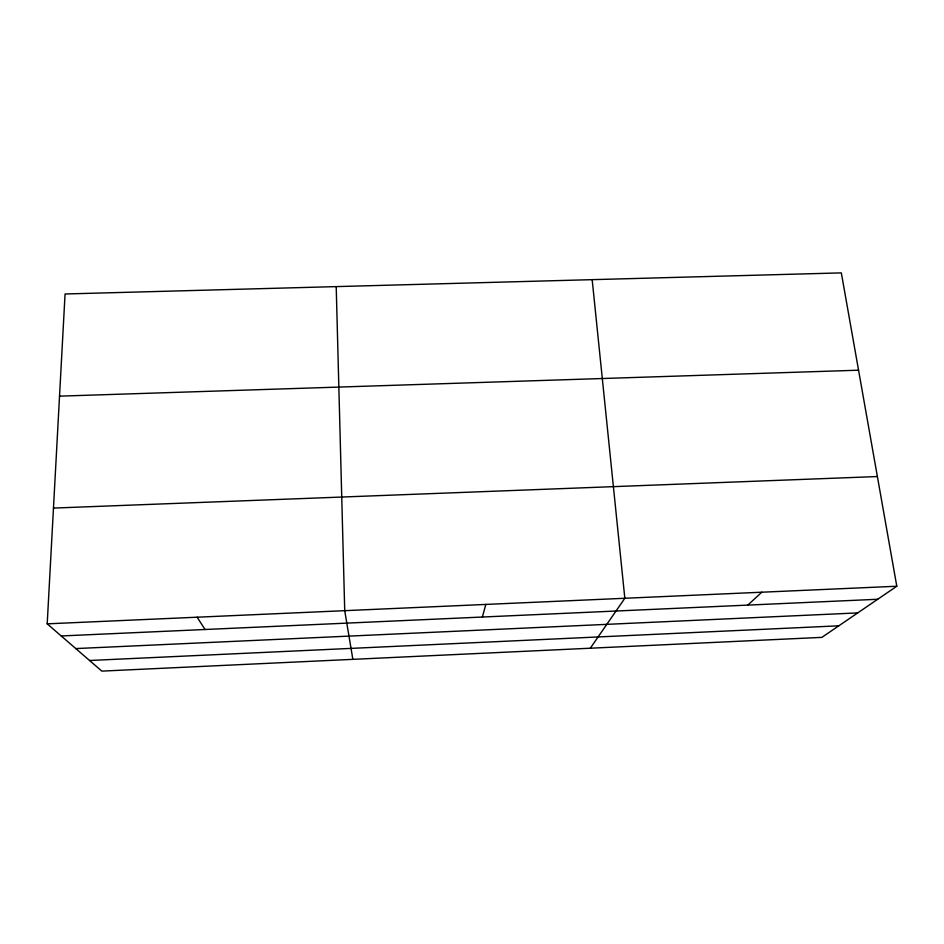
<?xml version="1.0" encoding="UTF-8"?>
<svg xmlns="http://www.w3.org/2000/svg" width="944" height="944" viewBox="0 0 944 944"><rect width="100%" height="100%" fill="white"/><g stroke="black" fill="none" stroke-linecap="round" stroke-linejoin="round"><path stroke-width="1.42" d="M47.2 623.842L65.065 293.985L841.328 272.887L896.8 586.236L821.894 637.365L101.834 671.113L47.2 623.842L896.8 586.236M482.372 617.034L485.818 604.431M590.307 648.221L624.834 598.272L592.171 279.66M747.79 605.104L761.82 592.207M89.55 660.493L838.815 625.813M61.195 635.961L877.708 599.263M75.791 648.575L857.73 612.904M53.466 508.084L877.377 476.543M59.531 396.15L858.556 370.201M197.119 617.211L205.072 629.495M352.855 659.349L344.725 610.674L336.206 286.622"/></g></svg>
